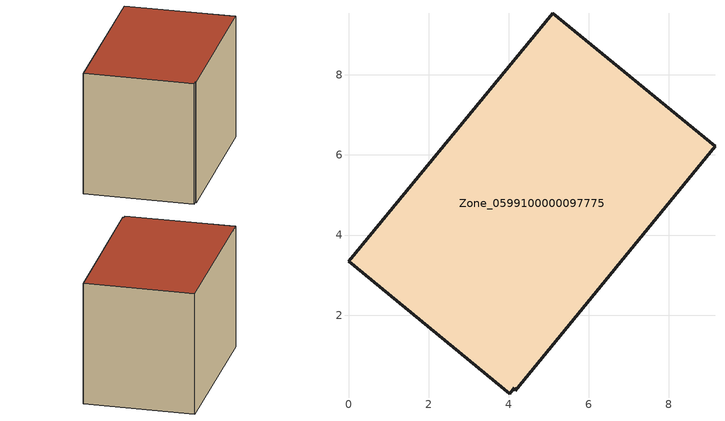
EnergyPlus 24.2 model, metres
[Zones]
Zone_0599100000097775
 floor ground (C_G): 4.16,0.11 4.14,0.19 4.02,0.04 0,3.34 5.1,9.53 9.15,6.22 z0
 wall outside (C_F): 9.15,6.22 5.1,9.53 0,3.34 4.02,0.04 4.14,0.19 4.16,0.11 9.15,6.22 z0:5.99
 roof outside (C_R): 4.14,0.19 4.16,0.11 9.15,6.22 5.1,9.53 0,3.34 4.02,0.04 z5.99
[BUILDING]
Pand.0599100000097775: North Axis=0; Terrain=City; Loads Convergence Tolerance Value=0.04; Temperature Convergence Tolerance Value=0.4; Solar Distribution=FullExterior; Maximum Number of Warmup Days=25; Minimum Number of Warmup Days=1
[Site:Location]
Rotterdam.The.Hague.AP_ZH_NLD Design_Conditions: Latitude=51.96; Longitude=4.45; Time Zone=1; Elevation=-4.5
[SITE:GROUNDTEMPERATURE:BUILDINGSURFACE]
18, 18, 18, 18, 18, 18, 18, 18, 18, 18, 18, 18
[MATERIAL] Thermal Absorptance=0.9; Solar Absorptance=0.7; Visible Absorptance=0.7
Name | Roughness | Thickness | Conductivity | Density | Specific Heat
G.TC.1946 | MediumSmooth | 0.15 | 1 | 540 | 1210
F.TC.1946 | Rough | 0.3 | 0.857143 | 1920 | 840
R.TC.1946 | MediumRough | 0.2 | 0.909091 | 1500 | 1000
[CONSTRUCTION]
C_G: G.TC.1946
C_F: F.TC.1946
C_R: R.TC.1946
[ZONE]
Zone_0599100000097775: Type=1; Multiplier=1; Ceiling Height=Autocalculate; Volume=Autocalculate; Floor Area=autocalculate; Part of Total Floor Area=Yes
[ZONEINFILTRATION:DESIGNFLOWRATE]
Infil_Zone_0599100000097775: Zone or ZoneList or Space or SpaceList=Zone_0599100000097775; Schedule=AlwaysOn; Design Flow Rate Calculation Method=Flow/Area; Flow Rate per Floor Area=0.003; Constant Term Coefficient=1; Temperature Term Coefficient=0; Velocity Term Coefficient=0; Velocity Squared Term Coefficient=0
[HVACTEMPLATE:ZONE:IDEALLOADSAIRSYSTEM]
Zone_0599100000097775: Maximum Heating Supply Air Temperature=50; Minimum Cooling Supply Air Temperature=13; Maximum Heating Supply Air Humidity Ratio=0.0156; Minimum Cooling Supply Air Humidity Ratio=0.0077; Heating Limit=NoLimit; Cooling Limit=NoLimit; Dehumidification Control Type=ConstantSensibleHeatRatio; Cooling Sensible Heat Ratio=0.7; Dehumidification Setpoint=60; Humidification Control Type=None; Humidification Setpoint=30; Outdoor Air Method=None; Outdoor Air Flow Rate per Person=0.00944; Outdoor Air Flow Rate per Zone Floor Area=0; Outdoor Air Flow Rate per Zone=0; Demand Controlled Ventilation Type=None; Outdoor Air Economizer Type=NoEconomizer; Heat Recovery Type=None; Sensible Heat Recovery Effectiveness=0.7; Latent Heat Recovery Effectiveness=0.65
[ZONECONTROL:THERMOSTAT]
ThermostatControl_Zone_0599100000097775: Zone or ZoneList=Zone_0599100000097775; Control Type Schedule=DualSetpointControlType; Control 1=Thermostat_Zone_0599100000097775; Temperature Difference Between Cutout And Setpoint=0
[THERMOSTATSETPOINT:DUALSETPOINT]
Thermostat_Zone_0599100000097775: Heating Setpoint Temperature Schedule=HeatingSetpoint_Zone_0599100000097775; Cooling Setpoint Temperature Schedule=CoolingSetpoint_Zone_0599100000097775
[SCHEDULE:COMPACT]
HeatingSetpoint_Zone_0599100000097775: Through: 12/31, For: AllDays, Until: 24:00, 21
CoolingSetpoint_Zone_0599100000097775: Through: 12/31, For: AllDays, Until: 24:00, 24
DualSetpointControlType: Through: 12/31, For: AllDays, Until: 24:00, 4
AlwaysOn: Through: 12/31, For: AllDays, Until: 24:00, 1
